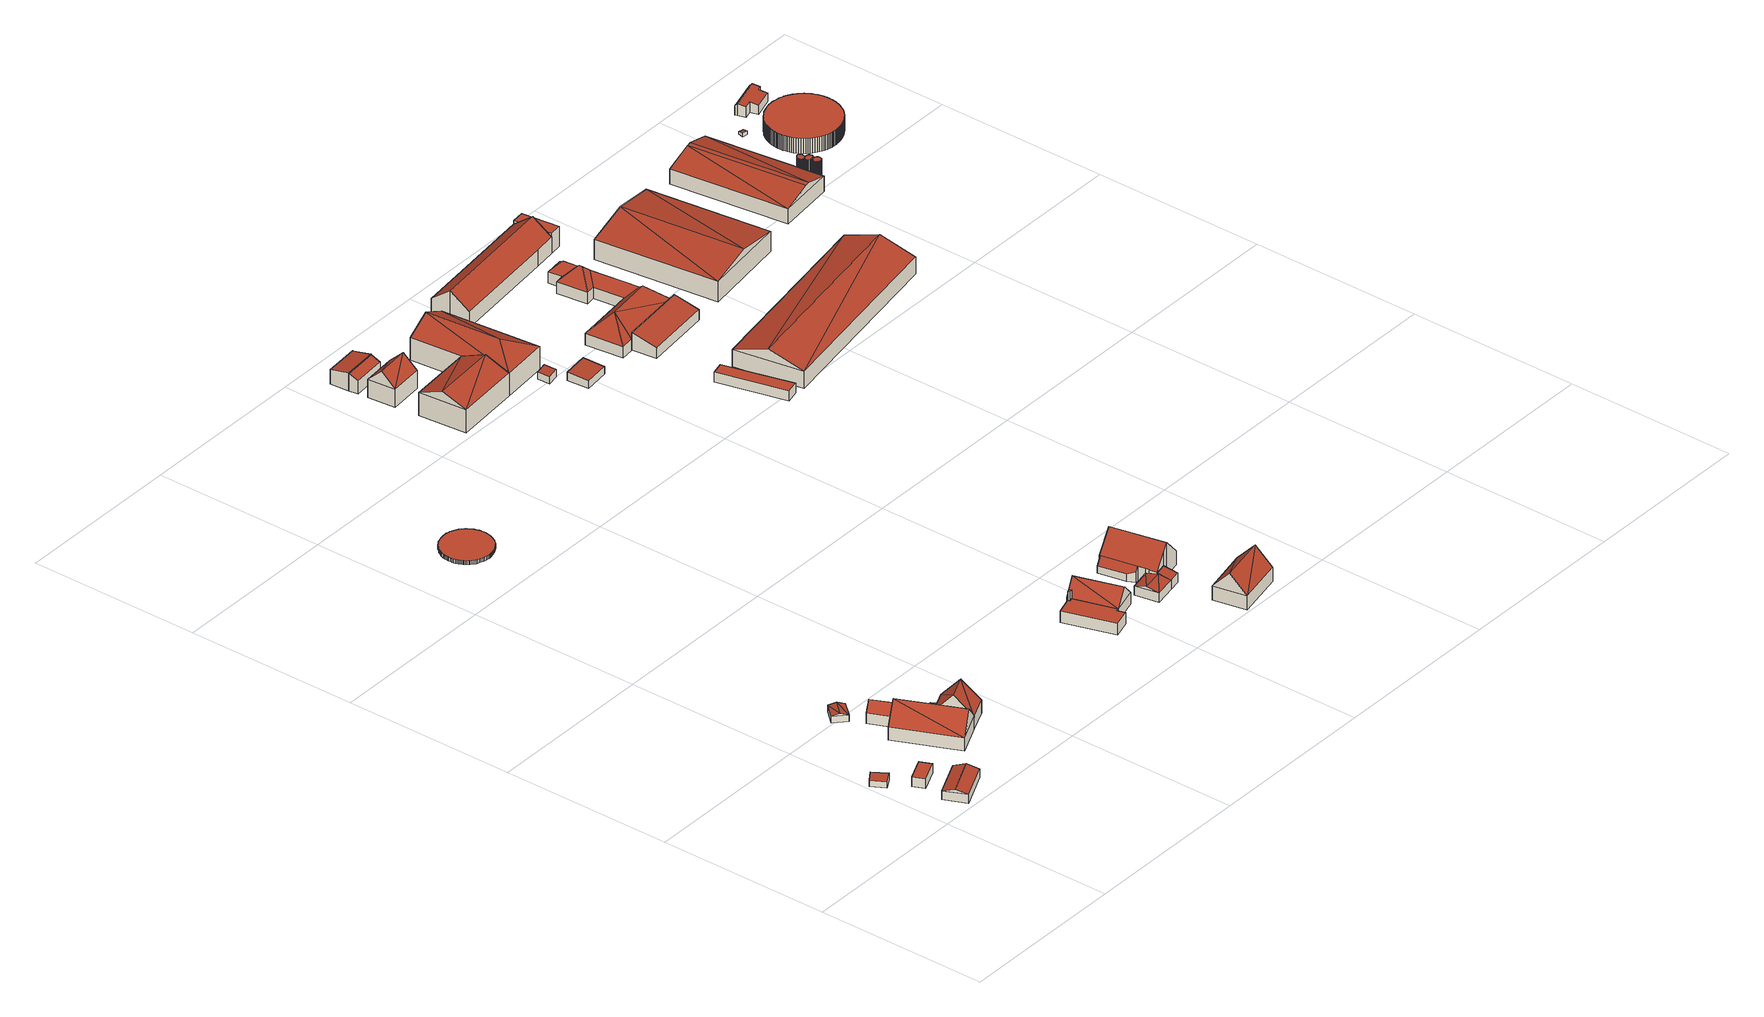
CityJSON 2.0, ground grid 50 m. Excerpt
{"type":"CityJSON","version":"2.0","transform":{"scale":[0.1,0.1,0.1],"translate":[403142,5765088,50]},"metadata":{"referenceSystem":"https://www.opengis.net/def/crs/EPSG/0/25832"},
"CityObjects":{
"building1":{"type":"Building","attributes":{"Gemeindeschluessel":"05515000","Geometrietyp2DReferenz":"3000","function":"31001_2700","roofType":"2100","measuredHeight":2.03},"geometry":[{"type":"Solid","lod":"2","boundaries":[[[[0,1,2,3]],[[4,5,1,0]],[[6,7,5,4]],[[3,2,7,6]],[[4,0,3,6]],[[1,5,7,2]]]],"semantics":{"surfaces":[{"type":"WallSurface"},{"type":"RoofSurface"},{"type":"GroundSurface"}],"values":[[0,0,0,0,1,2]]}}]},
"building2":{"type":"Building","attributes":{"Gemeindeschluessel":"05515000","Geometrietyp2DReferenz":"3000","function":"31001_2460","roofType":"3100","measuredHeight":3.72},"geometry":[{"type":"Solid","lod":"2","boundaries":[[[[8,9,10,11]],[[12,13,9,8]],[[14,15,13,12]],[[11,10,15,14]],[[8,16,12]],[[14,17,11]],[[11,17,16,8]],[[12,16,17,14]],[[9,13,15,10]]]],"semantics":{"surfaces":[{"type":"WallSurface"},{"type":"RoofSurface"},{"type":"GroundSurface"}],"values":[[0,0,0,0,0,0,1,1,2]]}}]},
"building3":{"type":"Building","attributes":{"Gemeindeschluessel":"05515000","Geometrietyp2DReferenz":"3000","function":"31001_2700","roofType":"1000","measuredHeight":2.85},"geometry":[{"type":"Solid","lod":"2","boundaries":[[[[18,19,20,21]],[[22,23,19,18]],[[24,25,23,22]],[[21,20,25,24]],[[22,18,21,24]],[[19,23,25,20]]]],"semantics":{"surfaces":[{"type":"WallSurface"},{"type":"RoofSurface"},{"type":"GroundSurface"}],"values":[[0,0,0,0,1,2]]}}]},
"building4":{"type":"Building","attributes":{"Gemeindeschluessel":"05515000","Geometrietyp2DReferenz":"3000","function":"31001_1310","roofType":"3100","measuredHeight":2.62},"geometry":[{"type":"Solid","lod":"2","boundaries":[[[[26,27,28,29]],[[30,31,27,26]],[[32,33,31,30]],[[29,28,33,32]],[[26,34,30]],[[32,35,29]],[[26,29,35]],[[35,34,26]],[[34,35,32]],[[32,30,34]],[[27,31,33,28]]]],"semantics":{"surfaces":[{"type":"WallSurface"},{"type":"RoofSurface"},{"type":"GroundSurface"}],"values":[[0,0,0,0,0,0,1,1,1,1,2]]}}]},
"building5":{"type":"Building","attributes":{"Gemeindeschluessel":"05515000","Geometrietyp2DReferenz":"3000","function":"31001_1000"},"address":[{"country":"Germany","locality":"Münster","thoroughfareNumber":"393","thoroughfareName":"Langenhorster Stiege"}],"children":["building5-1","building5-2","building5-3"]},
"building5-1":{"type":"BuildingPart","attributes":{"roofType":"3100","measuredHeight":5.7},"parents":["building5"],"geometry":[{"type":"Solid","lod":"2","boundaries":[[[[36,37,38,39]],[[40,41,37,36]],[[42,43,41,40]],[[44,45,43,42]],[[46,47,45,44]],[[36,39,48,49,40]],[[50,46,44,42,40,49]],[[51,52,38,37,41,43,45,47]],[[51,47,46,50]],[[51,50,53,52]],[[50,49,53]],[[53,48,39,38,52]],[[53,49,48]]]],"semantics":{"surfaces":[{"type":"WallSurface"},{"type":"RoofSurface"},{"type":"GroundSurface"},{"type":"ClosureSurface"}],"values":[[0,0,0,0,0,1,1,2,3,3,3,3,3]]}}]},
"building5-2":{"type":"BuildingPart","attributes":{"roofType":"3100","measuredHeight":9.22},"parents":["building5"],"geometry":[{"type":"Solid","lod":"2","boundaries":[[[[54,55,56,57]],[[58,59,55,54]],[[60,61,59,58]],[[54,62,58]],[[63,62,54]],[[54,57,64,63]],[[60,58,62]],[[62,63,65,60]],[[55,59,61,56]],[[61,60,57,56]],[[63,64,65]],[[65,64,57,60]]]],"semantics":{"surfaces":[{"type":"WallSurface"},{"type":"RoofSurface"},{"type":"GroundSurface"},{"type":"ClosureSurface"}],"values":[[0,0,0,0,1,1,1,1,2,3,0,3]]}}]},
"building5-3":{"type":"BuildingPart","attributes":{"roofType":"3100","measuredHeight":9.13},"parents":["building5"],"geometry":[{"type":"Solid","lod":"2","boundaries":[[[[66,39,38,67,68]],[[69,57,56,47,46]],[[70,71,61,60,72]],[[68,67,71,70]],[[70,73,74]],[[74,68,70]],[[73,72,65,64,69,46,50]],[[50,49,75,74,73]],[[74,75,66,68]],[[73,70,72]],[[38,52,51,47,56,61,71,67]],[[66,48,39]],[[52,53,50,51]],[[38,39,48,53,52]],[[51,50,46,47]],[[65,72,60]],[[69,64,57]],[[61,56,57,60]],[[57,64,65,60]],[[48,66,75,49]],[[53,49,50]],[[53,48,49]]]],"semantics":{"surfaces":[{"type":"WallSurface"},{"type":"RoofSurface"},{"type":"GroundSurface"},{"type":"ClosureSurface"}],"values":[[0,0,0,0,1,1,1,1,0,0,2,0,3,3,3,0,0,3,3,0,3,3]]}}]},
"building6":{"type":"Building","attributes":{"Gemeindeschluessel":"05515000","Geometrietyp2DReferenz":"3000","function":"51009_1610","roofType":"2100","measuredHeight":1.92},"geometry":[{"type":"Solid","lod":"2","boundaries":[[[[76,77,78,79]],[[80,81,77,76]],[[82,83,81,80]],[[79,78,83,82]],[[80,76,79,82]],[[77,81,83,78]]]],"semantics":{"surfaces":[{"type":"WallSurface"},{"type":"RoofSurface"},{"type":"GroundSurface"}],"values":[[0,0,0,0,1,2]]}}]},
"building7":{"type":"Building","attributes":{"Gemeindeschluessel":"05515000","Geometrietyp2DReferenz":"3000","function":"51003_1201","roofType":"1000","measuredHeight":1.04},"geometry":[{"type":"Solid","lod":"2","boundaries":[[[[84,85,86,87]],[[88,89,85,84]],[[90,91,89,88]],[[92,93,91,90]],[[94,95,93,92]],[[96,97,95,94]],[[98,99,97,96]],[[100,101,99,98]],[[102,103,101,100]],[[104,105,103,102]],[[106,107,105,104]],[[108,109,107,106]],[[110,111,109,108]],[[112,113,111,110]],[[114,115,113,112]],[[116,117,115,114]],[[118,119,117,116]],[[120,121,119,118]],[[122,123,121,120]],[[124,125,123,122]],[[126,127,125,124]],[[128,129,127,126]],[[130,131,129,128]],[[132,133,131,130]],[[134,135,133,132]],[[136,137,135,134]],[[138,139,137,136]],[[140,141,139,138]],[[142,143,141,140]],[[144,145,143,142]],[[146,147,145,144]],[[148,149,147,146]],[[150,151,149,148]],[[152,153,151,150]],[[154,155,153,152]],[[156,157,155,154]],[[158,159,157,156]],[[160,161,159,158]],[[162,163,161,160]],[[164,165,163,162]],[[166,167,165,164]],[[168,169,167,166]],[[170,171,169,168]],[[172,173,171,170]],[[174,175,173,172]],[[176,177,175,174]],[[178,179,177,176]],[[180,181,179,178]],[[182,183,181,180]],[[184,185,183,182]],[[186,187,185,184]],[[188,189,187,186]],[[190,191,189,188]],[[192,193,191,190]],[[194,195,193,192]],[[196,197,195,194]],[[198,199,197,196]],[[200,201,199,198]],[[202,203,201,200]],[[204,205,203,202]],[[206,207,205,204]],[[208,209,207,206]],[[210,211,209,208]],[[212,213,211,210]],[[214,215,213,212]],[[216,217,215,214]],[[218,219,217,216]],[[220,221,219,218]],[[222,223,221,220]],[[224,225,223,222]],[[226,227,225,224]],[[228,229,227,226]],[[230,231,229,228]],[[232,233,231,230]],[[234,235,233,232]],[[236,237,235,234]],[[238,239,237,236]],[[240,241,239,238]],[[242,243,241,240]],[[244,245,243,242]],[[246,247,245,244]],[[248,249,247,246]],[[250,251,249,248]],[[252,253,251,250]],[[254,255,253,252]],[[256,257,255,254]],[[258,259,257,256]],[[260,261,259,258]],[[262,263,261,260]],[[264,265,263,262]],[[266,267,265,264]],[[268,269,267,266]],[[270,271,269,268]],[[272,273,271,270]],[[274,275,273,272]],[[276,277,275,274]],[[278,279,277,276]],[[280,281,279,278]],[[282,283,281,280]],[[87,86,283,282]],[[280,278,276,274,272,270,268,266,264,262,260,258,256,254,252,250,248,246,244,242,240,238,236,234,232,230,228,226,224,222,220,218,216,214,212,210,208,206,204,202,200,198,196,194,192,190,188,186,184,182,180,178,176,174,172,170,168,166,164,162,160,158,156,154,152,150,148,146,144,142,140,138,136,134,132,130,128,126,124,122,120,118,116,114,112,110,108,106,104,102,100,98,96,94,92,90,88,84,87,282]],[[85,89,91,93,95,97,99,101,103,105,107,109,111,113,115,117,119,121,123,125,127,129,131,133,135,137,139,141,143,145,147,149,151,153,155,157,159,161,163,165,167,169,171,173,175,177,179,181,183,185,187,189,191,193,195,197,199,201,203,205,207,209,211,213,215,217,219,221,223,225,227,229,231,233,235,237,239,241,243,245,247,249,251,253,255,257,259,261,263,265,267,269,271,273,275,277,279,281,283,86]]]],"semantics":{"surfaces":[{"type":"WallSurface"},{"type":"RoofSurface"},{"type":"GroundSurface"}],"values":[[0,0,0,0,0,0,0,0,0,0,0,0,0,0,0,0,0,0,0,0,0,0,0,0,0,0,0,0,0,0,0,0,0,0,0,0,0,0,0,0,0,0,0,0,0,0,0,0,0,0,0,0,0,0,0,0,0,0,0,0,0,0,0,0,0,0,0,0,0,0,0,0,0,0,0,0,0,0,0,0,0,0,0,0,0,0,0,0,0,0,0,0,0,0,0,0,0,0,0,0,1,2]]}}]},
"building8":{"type":"Building","attributes":{"Gemeindeschluessel":"05515000","Geometrietyp2DReferenz":"3000","function":"31001_2000","roofType":"1000","measuredHeight":3.54},"geometry":[{"type":"Solid","lod":"2","boundaries":[[[[284,285,286,287]],[[288,289,285,284]],[[290,291,289,288]],[[292,293,291,290]],[[294,295,293,292]],[[296,297,295,294]],[[298,299,297,296]],[[287,286,299,298]],[[296,294,292,290,288,284,287,298]],[[285,289,291,293,295,297,299,286]]]],"semantics":{"surfaces":[{"type":"WallSurface"},{"type":"RoofSurface"},{"type":"GroundSurface"}],"values":[[0,0,0,0,0,0,0,0,1,2]]}}]},
"building9":{"type":"Building","attributes":{"Gemeindeschluessel":"05515000","Geometrietyp2DReferenz":"3000","function":"51009_1610","roofType":"9999","measuredHeight":6},"geometry":[{"type":"Solid","lod":"2","boundaries":[[[[300,301,302,303]],[[301,289,291,302]],[[300,285,289,301]],[[303,304,285,300]],[[302,291,304,303]],[[289,285,304,291]]]],"semantics":{"surfaces":[{"type":"RoofSurface"},{"type":"WallSurface"},{"type":"GroundSurface"}],"values":[[0,1,1,1,1,2]]}}]},
"building10":{"type":"Building","attributes":{"Gemeindeschluessel":"05515000","Geometrietyp2DReferenz":"3000","function":"31001_2000","roofType":"3100","measuredHeight":7.44},"geometry":[{"type":"Solid","lod":"2","boundaries":[[[[305,306,307,308]],[[309,293,306,305]],[[310,291,293,309]],[[311,304,291,310]],[[312,313,304,311]],[[314,315,313,312]],[[308,307,315,314]],[[316,308,314]],[[314,317,316]],[[305,316,317]],[[317,312,311,310,309,305]],[[316,305,308]],[[314,312,317]],[[306,293,291,304,313,315,307]]]],"semantics":{"surfaces":[{"type":"WallSurface"},{"type":"RoofSurface"},{"type":"GroundSurface"}],"values":[[0,0,0,0,0,0,0,1,1,1,1,0,0,2]]}}]},
"building11":{"type":"Building","attributes":{"Geometrietyp2DReferenz":"3000","Gemeindeschluessel":"05515000","function":"31001_2460"},"children":["building11-1","building11-2"]},
"building11-1":{"type":"BuildingPart","attributes":{"roofType":"3100","measuredHeight":3.66},"parents":["building11"],"geometry":[{"type":"Solid","lod":"2","boundaries":[[[[318,319,320,321]],[[322,323,319,318]],[[324,325,323,322]],[[321,320,326,327]],[[321,327,328]],[[328,329,321]],[[329,328,330,331,322]],[[322,318,329]],[[331,324,322]],[[329,318,321]],[[319,323,325,326,320]],[[325,324,327,326]],[[330,328,327]],[[331,330,327,324]]]],"semantics":{"surfaces":[{"type":"WallSurface"},{"type":"RoofSurface"},{"type":"GroundSurface"},{"type":"ClosureSurface"}],"values":[[0,0,0,0,1,1,1,1,0,0,2,3,0,3]]}}]},
"building11-2":{"type":"BuildingPart","attributes":{"roofType":"2100","measuredHeight":3.75},"parents":["building11"],"geometry":[{"type":"Solid","lod":"2","boundaries":[[[[332,333,334,335]],[[327,326,333,332]],[[335,334,325,324,331,336]],[[330,327,332,335,336]],[[333,326,325,334]],[[330,336,331]],[[325,326,327,324]],[[327,330,331,324]]]],"semantics":{"surfaces":[{"type":"WallSurface"},{"type":"RoofSurface"},{"type":"GroundSurface"},{"type":"ClosureSurface"}],"values":[[0,0,0,1,2,0,3,3]]}}]},
"building12":{"type":"Building","attributes":{"Gemeindeschluessel":"05515000","Geometrietyp2DReferenz":"3000","function":"31001_1000"},"address":[{"country":"Germany","locality":"Münster","thoroughfareNumber":"400","thoroughfareName":"Langenhorster Stiege"},{"country":"Germany","locality":"Münster","thoroughfareNumber":"400a","thoroughfareName":"Langenhorster Stiege"}],"children":["building12-1","building12-2"]},
"building12-1":{"type":"BuildingPart","attributes":{"roofType":"2100","measuredHeight":4.44},"parents":["building12"],"geometry":[{"type":"Solid","lod":"2","boundaries":[[[[337,338,339,340]],[[341,342,338,337]],[[343,344,342,341]],[[345,346,344,343]],[[347,348,346,345]],[[349,350,351,348,347]],[[339,352,340]],[[349,347,345,343,341,337,340]],[[338,342,344,346,348,351,339]],[[350,349,340,352]],[[339,351,350,352]]]],"semantics":{"surfaces":[{"type":"WallSurface"},{"type":"RoofSurface"},{"type":"GroundSurface"},{"type":"ClosureSurface"}],"values":[[0,0,0,0,0,0,0,1,2,0,3]]}}]},
"building12-2":{"type":"BuildingPart","attributes":{"roofType":"3100","measuredHeight":9.9},"parents":["building12"],"geometry":[{"type":"Solid","lod":"2","boundaries":[[[[353,354,351,350]],[[355,356,354,353]],[[357,358,356,355]],[[359,360,358,357]],[[361,362,360,359]],[[363,364,362,361]],[[365,366,364,363]],[[352,339,366,365]],[[359,357,355,361]],[[353,350,352,365,363,361,355]],[[351,354,356,358,360,362,364,366,339]],[[339,352,350,351]]]],"semantics":{"surfaces":[{"type":"WallSurface"},{"type":"RoofSurface"},{"type":"GroundSurface"},{"type":"ClosureSurface"}],"values":[[0,0,0,0,0,0,0,0,1,1,2,3]]}}]},
"building13":{"type":"Building","attributes":{"Gemeindeschluessel":"05515000","Geometrietyp2DReferenz":"3000","function":"31001_2700","roofType":"3100","measuredHeight":9.5},"geometry":[{"type":"Solid","lod":"2","boundaries":[[[[367,368,369,370]],[[371,372,368,367]],[[373,374,372,371]],[[370,369,374,373]],[[367,375,371]],[[373,376,370]],[[376,375,367]],[[367,370,376]],[[375,376,373]],[[373,371,375]],[[368,372,374,369]]]],"semantics":{"surfaces":[{"type":"WallSurface"},{"type":"RoofSurface"},{"type":"GroundSurface"}],"values":[[0,0,0,0,0,0,1,1,1,1,2]]}}]},
"building14":{"type":"Building","attributes":{"Gemeindeschluessel":"05515000","Geometrietyp2DReferenz":"3000","function":"31001_1000","roofType":"3100","measuredHeight":9.31},"address":[{"country":"Germany","locality":"Münster","thoroughfareNumber":"413","thoroughfareName":"Langenhorster Stiege"}],"geometry":[{"type":"Solid","lod":"2","boundaries":[[[[377,378,379,380]],[[381,382,378,377]],[[383,384,382,381]],[[380,379,384,383]],[[377,385,381]],[[383,386,380]],[[386,385,377]],[[377,380,386]],[[383,381,385]],[[385,386,383]],[[378,382,384,379]]]],"semantics":{"surfaces":[{"type":"WallSurface"},{"type":"RoofSurface"},{"type":"GroundSurface"}],"values":[[0,0,0,0,0,0,1,1,1,1,2]]}}]},
"building15":{"type":"Building","attributes":{"name":"Große Dahlmann","Gemeindeschluessel":"05515000","Geometrietyp2DReferenz":"3000","function":"31001_1000","roofType":"3100","measuredHeight":9.93},"address":[{"country":"Germany","locality":"Münster","thoroughfareNumber":"411","thoroughfareName":"Langenhorster Stiege"}],"geometry":[{"type":"Solid","lod":"2","boundaries":[[[[387,388,389,390]],[[391,392,388,387]],[[393,394,392,391]],[[390,389,394,393]],[[387,395,391]],[[393,396,390]],[[387,390,396]],[[396,395,387]],[[395,396,393]],[[393,391,395]],[[388,392,394,389]]]],"semantics":{"surfaces":[{"type":"WallSurface"},{"type":"RoofSurface"},{"type":"GroundSurface"}],"values":[[0,0,0,0,0,0,1,1,1,1,2]]}}]},
"building16":{"type":"Building","attributes":{"Gemeindeschluessel":"05515000","Geometrietyp2DReferenz":"3000","function":"51009_1610","roofType":"2100","measuredHeight":5.18},"geometry":[{"type":"Solid","lod":"2","boundaries":[[[[397,398,399,400]],[[401,402,398,397]],[[403,404,402,401]],[[400,399,404,403]],[[401,397,400,403]],[[398,402,404,399]]]],"semantics":{"surfaces":[{"type":"WallSurface"},{"type":"RoofSurface"},{"type":"GroundSurface"}],"values":[[0,0,0,0,1,2]]}}]},
"building17":{"type":"Building","attributes":{"Gemeindeschluessel":"05515000","Geometrietyp2DReferenz":"3000","function":"31001_2700","roofType":"2100","measuredHeight":5.28},"geometry":[{"type":"Solid","lod":"2","boundaries":[[[[405,406,407,408]],[[409,410,406,405]],[[411,399,410,409]],[[412,404,399,411]],[[408,407,404,412]],[[411,409,405,408,412]],[[406,410,399,404,407]]]],"semantics":{"surfaces":[{"type":"WallSurface"},{"type":"RoofSurface"},{"type":"GroundSurface"}],"values":[[0,0,0,0,0,1,2]]}}]},
"building18":{"type":"Building","attributes":{"Gemeindeschluessel":"05515000","Geometrietyp2DReferenz":"3000","function":"31001_2700","roofType":"5000","measuredHeight":10.42},"address":[{"country":"Germany","locality":"Münster","thoroughfareNumber":"415","thoroughfareName":"Langenhorster Stiege"}],"geometry":[{"type":"Solid","lod":"2","boundaries":[[[[413,414,415,416]],[[417,389,414,413]],[[418,419,389,417]],[[416,415,419,418]],[[413,420,417]],[[418,421,416]],[[420,413,416]],[[416,421,420]],[[417,420,421]],[[421,418,417]],[[414,389,419,415]]]],"semantics":{"surfaces":[{"type":"WallSurface"},{"type":"RoofSurface"},{"type":"GroundSurface"}],"values":[[0,0,0,0,1,0,1,1,1,1,2]]}}]},
"building19":{"type":"Building","attributes":{"Gemeindeschluessel":"05515000","Geometrietyp2DReferenz":"3000","function":"31001_2700","roofType":"2100","measuredHeight":2.38},"geometry":[{"type":"Solid","lod":"2","boundaries":[[[[422,423,424,425]],[[426,427,423,422]],[[428,429,427,426]],[[425,424,429,428]],[[426,422,425,428]],[[423,427,429,424]]]],"semantics":{"surfaces":[{"type":"WallSurface"},{"type":"RoofSurface"},{"type":"GroundSurface"}],"values":[[0,0,0,0,1,2]]}}]},
"building20":{"type":"Building","attributes":{"Gemeindeschluessel":"05515000","Geometrietyp2DReferenz":"3000","function":"31001_2460","roofType":"2100","measuredHeight":2.61},"geometry":[{"type":"Solid","lod":"2","boundaries":[[[[430,431,432,433]],[[434,435,431,430]],[[436,437,435,434]],[[433,432,437,436]],[[434,430,433,436]],[[431,435,437,432]]]],"semantics":{"surfaces":[{"type":"WallSurface"},{"type":"RoofSurface"},{"type":"GroundSurface"}],"values":[[0,0,0,0,1,2]]}}]},
"building21":{"type":"Building","attributes":{"Gemeindeschluessel":"05515000","Geometrietyp2DReferenz":"3000","function":"51002_9999","roofType":"1000","measuredHeight":3},"geometry":[{"type":"Solid","lod":"2","boundaries":[[[[438,439,440,441]],[[442,443,439,438]],[[444,445,443,442]],[[441,440,445,444]],[[442,438,441,444]],[[439,443,445,440]]]],"semantics":{"surfaces":[{"type":"WallSurface"},{"type":"RoofSurface"},{"type":"GroundSurface"}],"values":[[0,0,0,0,1,2]]}}]},
"building22":{"type":"Building","attributes":{"Gemeindeschluessel":"05515000","Geometrietyp2DReferenz":"3000","function":"31001_2700","roofType":"2100","measuredHeight":5.25},"geometry":[{"type":"Solid","lod":"2","boundaries":[[[[446,447,448,449]],[[450,451,447,446]],[[452,453,451,450]],[[449,448,453,452]],[[450,446,449,452]],[[447,451,453,448]]]],"semantics":{"surfaces":[{"type":"WallSurface"},{"type":"RoofSurface"},{"type":"GroundSurface"}],"values":[[0,0,0,0,1,2]]}}]},
"building23":{"type":"Building","attributes":{"Gemeindeschluessel":"05515000","Geometrietyp2DReferenz":"3000","function":"31001_2700","roofType":"5000","measuredHeight":9.01},"geometry":[{"type":"Solid","lod":"2","boundaries":[[[[454,455,456,457]],[[458,459,455,454]],[[460,461,459,458]],[[462,463,461,460]],[[464,465,463,462]],[[466,467,465,464]],[[468,469,467,466]],[[470,471,469,468]],[[472,473,471,470]],[[474,475,473,472]],[[457,456,475,474]],[[476,477,478,479,480,481,474,472,482]],[[472,470,482]],[[482,470,468,476]],[[476,468,466,477]],[[477,466,464,478]],[[478,464,462,479]],[[479,462,460,480]],[[481,480,460,458,483]],[[458,454,483]],[[474,481,483]],[[457,474,483]],[[483,454,457]],[[455,459,461,463,465,467,469,471,473,475,456]]]],"semantics":{"surfaces":[{"type":"WallSurface"},{"type":"RoofSurface"},{"type":"GroundSurface"}],"values":[[0,0,0,0,0,0,0,0,0,0,0,1,1,1,1,1,1,1,1,1,1,1,1,2]]}}]},
"building24":{"type":"Building","attributes":{"Gemeindeschluessel":"05515000","Geometrietyp2DReferenz":"3000","function":"31001_2700","roofType":"3100","measuredHeight":9.16},"geometry":[{"type":"Solid","lod":"2","boundaries":[[[[484,485,486,487]],[[488,489,485,484]],[[490,491,489,488]],[[492,493,491,490]],[[494,495,493,492]],[[496,497,495,494]],[[498,499,497,496]],[[487,486,499,498]],[[492,490,488,484,494]],[[487,498,496,494,484]],[[485,489,491,493,495,497,499,486]]]],"semantics":{"surfaces":[{"type":"WallSurface"},{"type":"RoofSurface"},{"type":"GroundSurface"}],"values":[[0,0,0,0,0,0,0,0,1,1,2]]}}]},
"building25":{"type":"Building","attributes":{"Gemeindeschluessel":"05515000","Geometrietyp2DReferenz":"3000","function":"31001_2700","roofType":"3100","measuredHeight":8.6},"geometry":[{"type":"Solid","lod":"2","boundaries":[[[[500,501,502,503]],[[504,505,501,500]],[[506,507,505,504]],[[503,502,507,506]],[[500,508,504]],[[506,509,503]],[[509,508,500]],[[500,503,509]],[[506,504,508]],[[508,509,506]],[[501,505,507,502]]]],"semantics":{"surfaces":[{"type":"WallSurface"},{"type":"RoofSurface"},{"type":"GroundSurface"}],"values":[[0,0,0,0,0,0,1,1,1,1,2]]}}]},
"building26":{"type":"Building","attributes":{"Gemeindeschluessel":"05515000","Geometrietyp2DReferenz":"3000","function":"51009_1610","roofType":"1000","measuredHeight":6},"geometry":[{"type":"Solid","lod":"2","boundaries":[[[[510,497,511,512]],[[513,493,497,510]],[[514,515,493,513]],[[512,511,515,514]],[[513,510,512,514]],[[497,493,515,511]]]],"semantics":{"surfaces":[{"type":"WallSurface"},{"type":"RoofSurface"},{"type":"GroundSurface"}],"values":[[0,0,0,0,1,2]]}}]},
"building27":{"type":"Building","attributes":{"Gemeindeschluessel":"05515000","Geometrietyp2DReferenz":"3000","function":"31001_2700","roofType":"3100","measuredHeight":8.42},"geometry":[{"type":"Solid","lod":"2","boundaries":[[[[516,517,518,519]],[[520,521,517,516]],[[522,523,521,520]],[[519,518,523,522]],[[516,524,520]],[[522,525,519]],[[519,525,524]],[[524,516,519]],[[525,522,520]],[[520,524,525]],[[517,521,523,518]]]],"semantics":{"surfaces":[{"type":"WallSurface"},{"type":"RoofSurface"},{"type":"GroundSurface"}],"values":[[0,0,0,0,0,0,1,1,1,1,2]]}}]},
"building28":{"type":"Building","attributes":{"Gemeindeschluessel":"05515000","Geometrietyp2DReferenz":"3000","function":"31001_2700","roofType":"9999","measuredHeight":6.74},"geometry":[{"type":"Solid","lod":"2","boundaries":[[[[526,527,528,529]],[[530,531,527,526]],[[532,533,531,530]],[[529,528,533,532]],[[529,534,535]],[[535,526,529]],[[526,535,536,530]],[[537,532,530]],[[530,536,537]],[[532,537,534,529]],[[535,534,537,536]],[[527,531,533,528]]]],"semantics":{"surfaces":[{"type":"WallSurface"},{"type":"RoofSurface"},{"type":"GroundSurface"}],"values":[[0,0,0,0,1,1,0,1,1,0,1,2]]}}]},
"building29":{"type":"Building","attributes":{"Gemeindeschluessel":"05515000","Geometrietyp2DReferenz":"3000","function":"51003_1201","roofType":"2100","measuredHeight":6.84},"geometry":[{"type":"Solid","lod":"2","boundaries":[[[[538,539,540,541]],[[542,543,539,538]],[[544,545,543,542]],[[546,547,545,544]],[[548,549,547,546]],[[550,551,549,548]],[[552,553,551,550]],[[554,555,553,552]],[[556,557,555,554]],[[558,559,557,556]],[[560,561,559,558]],[[562,563,561,560]],[[564,565,563,562]],[[566,567,565,564]],[[568,569,567,566]],[[570,571,569,568]],[[572,573,571,570]],[[574,575,573,572]],[[576,577,575,574]],[[578,579,577,576]],[[580,581,579,578]],[[582,583,581,580]],[[584,585,583,582]],[[586,587,585,584]],[[588,589,587,586]],[[590,591,589,588]],[[592,593,591,590]],[[594,595,593,592]],[[596,597,595,594]],[[598,599,597,596]],[[600,601,599,598]],[[602,603,601,600]],[[604,605,603,602]],[[541,540,605,604]],[[602,600,598,596,594,592,590,588,586,584,582,580,578,576,574,572,570,568,566,564,562,560,558,556,554,552,550,548,546,544,542,538,541,604]],[[539,543,545,547,549,551,553,555,557,559,561,563,565,567,569,571,573,575,577,579,581,583,585,587,589,591,593,595,597,599,601,603,605,540]]]],"semantics":{"surfaces":[{"type":"WallSurface"},{"type":"RoofSurface"},{"type":"GroundSurface"}],"values":[[0,0,0,0,0,0,0,0,0,0,0,0,0,0,0,0,0,0,0,0,0,0,0,0,0,0,0,0,0,0,0,0,0,0,1,2]]}}]},
"building30":{"type":"Building","attributes":{"Gemeindeschluessel":"05515000","Geometrietyp2DReferenz":"3000","function":"51003_1201","roofType":"2100","measuredHeight":6.77},"geometry":[{"type":"Solid","lod":"2","boundaries":[[[[606,607,608,609]],[[610,611,607,606]],[[612,613,611,610]],[[614,615,613,612]],[[616,617,615,614]],[[618,619,617,616]],[[620,621,619,618]],[[622,623,621,620]],[[624,625,623,622]],[[626,627,625,624]],[[628,629,627,626]],[[630,631,629,628]],[[632,633,631,630]],[[634,635,633,632]],[[636,637,635,634]],[[638,639,637,636]],[[640,641,639,638]],[[642,643,641,640]],[[644,645,643,642]],[[646,647,645,644]],[[648,649,647,646]],[[650,651,649,648]],[[652,653,651,650]],[[654,655,653,652]],[[656,657,655,654]],[[658,659,657,656]],[[660,661,659,658]],[[662,663,661,660]],[[664,665,663,662]],[[666,667,665,664]],[[668,669,667,666]],[[609,608,669,668]],[[666,664,662,660,658,656,654,652,650,648,646,644,642,640,638,636,634,632,630,628,626,624,622,620,618,616,614,612,610,606,609,668]],[[607,611,613,615,617,619,621,623,625,627,629,631,633,635,637,639,641,643,645,647,649,651,653,655,657,659,661,663,665,667,669,608]]]],"semantics":{"surfaces":[{"type":"WallSurface"},{"type":"RoofSurface"},{"type":"GroundSurface"}],"values":[[0,0,0,0,0,0,0,0,0,0,0,0,0,0,0,0,0,0,0,0,0,0,0,0,0,0,0,0,0,0,0,0,1,2]]}}]},
"building31":{"type":"Building","attributes":{"Gemeindeschluessel":"05515000","Geometrietyp2DReferenz":"3000","function":"51003_1201","roofType":"2100","measuredHeight":5.97},"geometry":[{"type":"Solid","lod":"2","boundaries":[[[[670,671,672,673]],[[674,675,671,670]],[[676,677,675,674]],[[678,679,677,676]],[[680,681,679,678]],[[682,683,681,680]],[[684,685,683,682]],[[686,687,685,684]],[[688,689,687,686]],[[690,691,689,688]],[[692,693,691,690]],[[694,695,693,692]],[[696,697,695,694]],[[698,699,697,696]],[[700,701,699,698]],[[702,703,701,700]],[[704,705,703,702]],[[706,707,705,704]],[[708,709,707,706]],[[710,711,709,708]],[[712,713,711,710]],[[714,715,713,712]],[[716,717,715,714]],[[718,719,717,716]],[[720,721,719,718]],[[722,723,721,720]],[[724,725,723,722]],[[726,727,725,724]],[[728,729,727,726]],[[730,731,729,728]],[[732,733,731,730]],[[673,672,733,732]],[[730,728,726,724,722,720,718,716,714,712,710,708,706,704,702,700,698,696,694,692,690,688,686,684,682,680,678,676,674,670,673,732]],[[671,675,677,679,681,683,685,687,689,691,693,695,697,699,701,703,705,707,709,711,713,715,717,719,721,723,725,727,729,731,733,672]]]],"semantics":{"surfaces":[{"type":"WallSurface"},{"type":"RoofSurface"},{"type":"GroundSurface"}],"values":[[0,0,0,0,0,0,0,0,0,0,0,0,0,0,0,0,0,0,0,0,0,0,0,0,0,0,0,0,0,0,0,0,1,2]]}}]},
"building32":{"type":"Building","attributes":{"Gemeindeschluessel":"05515000","Geometrietyp2DReferenz":"3000","function":"51002_1215","roofType":"2100","measuredHeight":1.09},"geometry":[{"type":"Solid","lod":"2","boundaries":[[[[734,735,736,737]],[[738,739,735,734]],[[740,741,739,738]],[[737,736,741,740]],[[738,734,737,740]],[[735,739,741,736]]]],"semantics":{"surfaces":[{"type":"WallSurface"},{"type":"RoofSurface"},{"type":"GroundSurface"}],"values":[[0,0,0,0,1,2]]}}]},
"building33":{"type":"Building","attributes":{"Gemeindeschluessel":"05515000","Geometrietyp2DReferenz":"3000","function":"51002_1215","roofType":"1000","measuredHeight":4.49},"geometry":[{"type":"Solid","lod":"2","boundaries":[[[[742,743,744,745]],[[746,747,743,742]],[[748,749,747,746]],[[750,751,749,748]],[[752,753,751,750]],[[754,755,753,752]],[[756,757,755,754]],[[758,759,757,756]],[[760,761,759,758]],[[762,763,761,760]],[[764,765,763,762]],[[766,767,765,764]],[[768,769,767,766]],[[770,771,769,768]],[[772,773,771,770]],[[774,775,773,772]],[[776,777,775,774]],[[778,779,777,776]],[[780,781,779,778]],[[782,783,781,780]],[[784,785,783,782]],[[786,787,785,784]],[[788,789,787,786]],[[790,791,789,788]],[[792,793,791,790]],[[794,795,793,792]],[[796,797,795,794]],[[798,799,797,796]],[[800,801,799,798]],[[802,803,801,800]],[[804,805,803,802]],[[806,807,805,804]],[[808,809,807,806]],[[810,811,809,808]],[[812,813,811,810]],[[814,815,813,812]],[[816,817,815,814]],[[818,819,817,816]],[[820,821,819,818]],[[822,823,821,820]],[[824,825,823,822]],[[826,827,825,824]],[[828,829,827,826]],[[830,831,829,828]],[[832,833,831,830]],[[834,835,833,832]],[[836,837,835,834]],[[838,839,837,836]],[[840,841,839,838]],[[842,843,841,840]],[[844,845,843,842]],[[846,847,845,844]],[[848,849,847,846]],[[850,851,849,848]],[[852,853,851,850]],[[854,855,853,852]],[[856,857,855,854]],[[858,859,857,856]],[[860,861,859,858]],[[862,863,861,860]],[[864,865,863,862]],[[866,867,865,864]],[[868,869,867,866]],[[870,871,869,868]],[[872,873,871,870]],[[874,875,873,872]],[[876,877,875,874]],[[878,879,877,876]],[[880,881,879,878]],[[882,883,881,880]],[[884,885,883,882]],[[886,887,885,884]],[[888,889,887,886]],[[890,891,889,888]],[[892,893,891,890]],[[894,895,893,892]],[[896,897,895,894]],[[898,899,897,896]],[[900,901,899,898]],[[902,903,901,900]],[[904,905,903,902]],[[906,907,905,904]],[[908,909,907,906]],[[910,911,909,908]],[[912,913,911,910]],[[914,915,913,912]],[[916,917,915,914]],[[918,919,917,916]],[[920,921,919,918]],[[922,923,921,920]],[[924,925,923,922]],[[926,927,925,924]],[[928,929,927,926]],[[930,931,929,928]],[[932,933,931,930]],[[934,935,933,932]],[[936,937,935,934]],[[938,939,937,936]],[[940,941,939,938]],[[942,943,941,940]],[[944,945,943,942]],[[946,947,945,944]],[[948,949,947,946]],[[950,951,949,948]],[[952,953,951,950]],[[954,955,953,952]],[[956,957,955,954]],[[958,959,957,956]],[[960,961,959,958]],[[962,963,961,960]],[[964,965,963,962]],[[966,967,965,964]],[[968,969,967,966]],[[970,971,969,968]],[[972,973,971,970]],[[974,975,973,972]],[[976,977,975,974]],[[978,979,977,976]],[[980,981,979,978]],[[745,744,981,980]],[[978,976,974,972,970,968,966,964,962,960,958,956,954,952,950,948,946,944,942,940,938,936,934,932,930,928,926,924,922,920,918,916,914,912,910,908,906,904,902,900,898,896,894,892,890,888,886,884,882,880,878,876,874,872,870,868,866,864,862,860,858,856,854,852,850,848,846,844,842,840,838,836,834,832,830,828,826,824,822,820,818,816,814,812,810,808,806,804,802,800,798,796,794,792,790,788,786,784,782,780,778,776,774,772,770,768,766,764,762,760,758,756,754,752,750,748,746,742,745,980]],[[743,747,749,751,753,755,757,759,761,763,765,767,769,771,773,775,777,779,781,783,785,787,789,791,793,795,797,799,801,803,805,807,809,811,813,815,817,819,821,823,825,827,829,831,833,835,837,839,841,843,845,847,849,851,853,855,857,859,861,863,865,867,869,871,873,875,877,879,881,883,885,887,889,891,893,895,897,899,901,903,905,907,909,911,913,915,917,919,921,923,925,927,929,931,933,935,937,939,941,943,945,947,949,951,953,955,957,959,961,963,965,967,969,971,973,975,977,979,981,744]]]],"semantics":{"surfaces":[{"type":"WallSurface"},{"type":"RoofSurface"},{"type":"GroundSurface"}],"values":[[0,0,0,0,0,0,0,0,0,0,0,0,0,0,0,0,0,0,0,0,0,0,0,0,0,0,0,0,0,0,0,0,0,0,0,0,0,0,0,0,0,0,0,0,0,0,0,0,0,0,0,0,0,0,0,0,0,0,0,0,0,0,0,0,0,0,0,0,0,0,0,0,0,0,0,0,0,0,0,0,0,0,0,0,0,0,0,0,0,0,0,0,0,0,0,0,0,0,0,0,0,0,0,0,0,0,0,0,0,0,0,0,0,0,0,0,0,0,0,0,1,2]]}}]},
"building34":{"type":"Building","attributes":{"Gemeindeschluessel":"05515000","Geometrietyp2DReferenz":"3000","function":"51002_1215","roofType":"3100","measuredHeight":3.45},"geometry":[{"type":"Solid","lod":"2","boundaries":[[[[982,983,984,985]],[[986,987,983,982]],[[988,989,987,986]],[[990,991,989,988]],[[992,993,991,990]],[[994,995,993,992]],[[996,997,995,994]],[[998,999,997,996]],[[1000,1001,999,998]],[[985,984,1001,1000]],[[994,992,990,996]],[[988,986,982,985,1000,998,996,990]],[[983,987,989,991,993,995,997,999,1001,984]]]],"semantics":{"surfaces":[{"type":"WallSurface"},{"type":"RoofSurface"},{"type":"GroundSurface"}],"values":[[0,0,0,0,0,0,0,0,0,0,1,1,2]]}}]}
},
"vertices":[
[33,270,30],[33,270,9],[4,251,9],[4,251,27],[58,230,30],[58,230,9],[28,212,27],[28,212,9],
[178,123,35],[178,123,9],[71,74,9],[71,74,35],[207,60,35],[207,60,9],[100,11,35],[100,11,9],[193,92,46],[85,42,46],
[134,197,38],[134,197,10],[70,168,10],[70,168,38],[149,164,38],[149,164,10],[85,135,38],[85,135,10],
[201,471,28],[201,471,8],[236,510,8],[236,510,28],[168,501,28],[168,501,8],[203,540,28],[203,540,8],[185,486,34],[220,525,34],
[222,433,38],[222,433,7],[251,368,7],[251,368,38],[244,443,64],[244,443,7],[267,453,38],[267,453,7],[298,385,38],[298,385,7],[291,382,46],[291,382,7],[258,371,46],[274,378,64],[289,385,46],[289,385,7],[274,378,7],[274,378,46],
[395,333,45],[395,333,7],[327,302,7],[327,302,45],[438,238,45],[438,238,7],[370,207,45],[370,207,7],[416,286,100],[349,255,100],[328,301,46],[370,209,46],
[251,368,46],[198,344,7],[198,344,46],[327,302,46],[279,166,46],[279,166,7],[370,207,46],[325,187,99],[244,365,99],[251,368,90],
[347,338,24],[347,338,7],[358,316,7],[358,316,27],[374,350,24],[374,350,7],[384,328,27],[384,328,7],
[143,1718,22],[143,1718,11],[141,1712,11],[141,1712,22],[145,1722,22],[145,1722,11],[147,1727,22],[147,1727,11],[150,1731,22],[150,1731,11],[152,1735,22],[152,1735,11],[155,1738,22],[155,1738,11],[158,1741,22],[158,1741,11],[160,1744,22],[160,1744,11],[163,1747,22],[163,1747,11],[166,1749,22],[166,1749,11],[169,1751,22],[169,1751,11],[172,1753,22],[172,1753,11],[175,1755,22],[175,1755,11],[178,1757,22],[178,1757,11],[182,1758,22],[182,1758,11],[186,1760,22],[186,1760,11],[190,1761,22],[190,1761,11],[194,1762,22],[194,1762,11],[199,1763,22],[199,1763,11],[204,1764,22],[204,1764,11],[209,1764,22],[209,1764,11],[214,1764,22],[214,1764,11],[219,1764,22],[219,1764,11],[224,1763,22],[224,1763,11],[230,1762,22],[230,1762,11],[235,1760,22],[235,1760,11],[239,1758,22],[239,1758,11],[244,1756,22],[244,1756,11],[248,1753,22],[248,1753,11],[252,1751,22],[252,1751,11],[255,1748,22],[255,1748,11],[258,1745,22],[258,1745,11],[261,1743,22],[261,1743,11],[264,1740,22],[264,1740,11],[266,1737,22],[266,1737,11],[268,1734,22],[268,1734,11],[270,1731,22],[270,1731,11],[272,1728,22],[272,1728,11],[274,1725,22],[274,1725,11],[276,1721,22],[276,1721,11],[277,1717,22],[277,1717,11],[279,1713,22],[279,1713,11],[280,1709,22],[280,1709,11],[281,1704,22],[281,1704,11],[281,1699,22],[281,1699,11],[282,1694,22],[282,1694,11],[282,1689,22],[282,1689,11],[281,1683,22],[281,1683,11],[280,1678,22],[280,1678,11],[279,1673,22],[279,1673,11],[277,1668,22],[277,1668,11],[275,1663,22],[275,1663,11],[273,1658,22],[273,1658,11],[270,1654,22],[270,1654,11],[268,1650,22],[268,1650,11],[265,1647,22],[265,1647,11],[262,1643,22],[262,1643,11],[259,1640,22],[259,1640,11],[256,1638,22],[256,1638,11],[253,1635,22],[253,1635,11],[250,1633,22],[250,1633,11],[247,1631,22],[247,1631,11],[244,1630,22],[244,1630,11],[241,1628,22],[241,1628,11],[237,1626,22],[237,1626,11],[234,1625,22],[234,1625,11],[230,1624,22],[230,1624,11],[225,1623,22],[225,1623,11],[221,1622,22],[221,1622,11],[216,1621,22],[216,1621,11],[211,1621,22],[211,1621,11],[206,1621,22],[206,1621,11],[201,1622,22],[201,1622,11],[195,1623,22],[195,1623,11],[190,1624,22],[190,1624,11],[185,1626,22],[185,1626,11],[180,1628,22],[180,1628,11],[175,1630,22],[175,1630,11],[171,1632,22],[171,1632,11],[167,1635,22],[167,1635,11],[164,1638,22],[164,1638,11],[160,1641,22],[160,1641,11],[158,1644,22],[158,1644,11],[155,1647,22],[155,1647,11],[153,1650,22],[153,1650,11],[150,1653,22],[150,1653,11],[149,1656,22],[149,1656,11],[147,1659,22],[147,1659,11],[145,1662,22],[145,1662,11],[144,1666,22],[144,1666,11],[142,1669,22],[142,1669,11],[141,1673,22],[141,1673,11],[140,1678,22],[140,1678,11],[139,1682,22],[139,1682,11],[139,1687,22],[139,1687,11],[138,1692,22],[138,1692,11],[139,1697,22],[139,1697,11],[139,1702,22],[139,1702,11],[140,1707,22],[140,1707,11],
[924,349,42],[924,349,7],[874,334,7],[874,334,42],[926,343,42],[926,343,7],[935,346,42],[935,346,7],[971,227,42],[971,227,7],[963,225,42],[963,225,7],[970,202,42],[970,202,7],[920,187,42],[920,187,7],
[924,349,67],[926,343,67],[935,346,67],[933,352,67],[933,352,7],
[972,225,41],[972,225,7],[1049,248,7],[1049,248,41],[971,227,41],[935,346,41],[933,352,41],[931,359,41],[931,359,7],[1008,383,41],[1008,383,7],[1011,237,82],[969,371,82],
[1082,263,37],[1082,263,9],[1096,195,9],[1096,195,37],[1144,276,37],[1144,276,9],[1150,245,37],[1150,245,9],[1158,207,9],[1158,207,37],[1151,241,46],[1089,229,46],[1151,242,46],[1150,245,45],
[1194,214,37],[1194,214,9],[1186,253,9],[1186,253,47],[1150,245,47],
[1144,276,51],[1144,276,7],[1146,268,7],[1146,268,51],[1139,298,51],[1139,298,7],[1131,296,39],[1131,296,7],[1120,318,29],[1120,318,7],[1104,398,29],[1104,398,7],[1119,401,51],[1119,401,50],[1119,401,7],[1146,268,49],
[1119,404,50],[1119,404,7],[1170,414,106],[1170,414,7],[1222,424,50],[1222,424,7],[1255,267,49],[1255,267,7],[1203,256,106],[1203,256,7],[1186,253,88],[1186,253,7],[1150,245,49],[1150,245,7],
[1324,128,51],[1324,128,9],[1185,98,9],[1185,98,51],[1344,31,51],[1344,31,9],[1205,2,51],[1205,2,9],[1334,79,104],[1195,50,104],
[689,2317,61],[689,2317,7],[588,2307,7],[588,2307,61],[696,2235,61],[696,2235,7],[596,2226,61],[596,2226,7],[692,2276,100],[592,2266,100],
[615,2015,77],[615,2015,8],[810,2034,8],[810,2034,77],[602,2156,77],[602,2156,8],[797,2174,77],[797,2174,8],[608,2086,107],[804,2104,107],
[686,2345,45],[686,2345,6],[684,2372,6],[684,2372,58],[586,2336,45],[586,2336,6],[583,2363,58],[583,2363,6],
[679,2427,49],[679,2427,6],[578,2418,6],[578,2418,49],[679,2425,49],[679,2425,6],[684,2372,59],[583,2363,59],
[951,2048,76],[951,2048,8],[924,2339,8],[924,2339,76],[810,2034,76],[783,2326,76],[783,2326,8],[874,2115,112],[854,2333,112],
[916,1989,29],[916,1989,8],[950,1995,8],[950,1995,31],[914,2026,29],[914,2026,8],[948,2032,31],[948,2032,8],
[1036,1910,29],[1036,1910,7],[1030,1973,7],[1030,1973,33],[962,1901,29],[962,1901,7],[955,1964,33],[955,1964,7],
[1264,1483,38],[1264,1483,8],[1213,1682,8],[1213,1682,38],[1227,1474,38],[1227,1474,8],[1176,1673,38],[1176,1673,8],
[1164,1925,57],[1164,1925,5],[1173,1853,5],[1173,1853,36],[1364,1948,57],[1364,1948,5],[1373,1877,36],[1373,1877,5],
[1124,1920,38],[1124,1920,4],[1164,1925,4],[1164,1925,38],[1111,2030,38],[1111,2030,4],[1296,2054,38],[1296,2054,4],[1285,2143,38],[1285,2143,4],[1258,2139,38],[1258,2139,4],[1246,2229,38],[1246,2229,4],[1274,2233,38],[1274,2233,4],[1269,2274,38],[1269,2274,4],[1323,2280,38],[1323,2280,4],[1364,1948,38],[1364,1948,4],[1304,2209,65],[1292,2193,79],[1293,2185,79],[1309,2173,65],[1326,2030,65],[1301,1998,95],[1299,2250,65],[1167,1981,94],
[984,2359,96],[984,2359,4],[990,2304,4],[990,2304,53],[978,2414,53],[978,2414,4],[1217,2442,53],[1217,2442,4],[1365,2459,53],[1365,2459,4],[1371,2404,96],[1371,2404,4],[1378,2349,53],[1378,2349,4],[1313,2341,52],[1313,2341,4],
[1837,1784,54],[1837,1784,3],[1264,1685,3],[1264,1685,54],[1871,1584,54],[1871,1584,3],[1299,1484,54],[1299,1484,3],[1854,1684,89],[1282,1585,89],
[1378,2349,64],[1415,2354,4],[1415,2354,64],[1365,2459,64],[1402,2463,64],[1402,2463,4],
[1422,2249,65],[1422,2249,4],[1467,1890,4],[1467,1890,65],[1678,2286,65],[1678,2286,4],[1723,1927,65],[1723,1927,4],[1550,2267,88],[1595,1909,88],
[1798,2307,54],[1798,2307,8],[1842,1965,8],[1842,1965,54],[1967,2329,54],[1967,2329,8],[2011,1986,54],[2011,1986,8],[1927,1976,75],[1883,2318,75],[1896,2320,76],[1940,1977,76],
[2027,2014,78],[2027,2014,10],[2028,2013,10],[2028,2013,78],[2025,2015,78],[2025,2015,10],[2023,2017,78],[2023,2017,10],[2022,2018,78],[2022,2018,10],[2021,2021,77],[2021,2021,10],[2020,2023,77],[2020,2023,10],[2020,2026,77],[2020,2026,10],[2021,2029,77],[2021,2029,10],[2022,2031,77],[2022,2031,10],[2023,2033,77],[2023,2033,10],[2025,2034,77],[2025,2034,10],[2027,2035,77],[2027,2035,10],[2029,2036,77],[2029,2036,10],[2030,2036,77],[2030,2036,10],[2032,2036,77],[2032,2036,10],[2033,2036,77],[2033,2036,10],[2034,2036,77],[2034,2036,10],[2036,2035,77],[2036,2035,10],[2038,2034,77],[2038,2034,10],[2040,2033,78],[2040,2033,10],[2041,2031,78],[2041,2031,10],[2042,2029,78],[2042,2029,10],[2043,2026,78],[2043,2026,10],[2043,2023,78],[2043,2023,10],[2042,2021,78],[2042,2021,10],[2041,2018,78],[2041,2018,10],[2040,2017,78],[2040,2017,10],[2038,2015,78],[2038,2015,10],[2036,2014,78],[2036,2014,10],[2035,2013,78],[2035,2013,10],[2033,2013,78],[2033,2013,10],[2032,2013,78],[2032,2013,10],[2030,2013,78],[2030,2013,10],
[2023,2038,75],[2023,2038,10],[2025,2038,10],[2025,2038,76],[2022,2039,75],[2022,2039,10],[2020,2041,75],[2020,2041,10],[2019,2043,74],[2019,2043,10],[2018,2045,74],[2018,2045,10],[2017,2047,74],[2017,2047,10],[2018,2050,73],[2018,2050,10],[2018,2052,73],[2018,2052,10],[2020,2054,73],[2020,2054,10],[2021,2056,74],[2021,2056,10],[2023,2057,74],[2023,2057,10],[2025,2058,74],[2025,2058,10],[2026,2058,74],[2026,2058,10],[2028,2058,75],[2028,2058,10],[2029,2058,75],[2029,2058,10],[2031,2058,75],[2031,2058,10],[2033,2057,76],[2033,2057,10],[2034,2056,76],[2034,2056,10],[2036,2054,77],[2036,2054,10],[2037,2052,77],[2037,2052,10],[2038,2050,77],[2038,2050,10],[2038,2047,78],[2038,2047,10],[2038,2045,78],[2038,2045,10],[2037,2043,78],[2037,2043,10],[2036,2041,78],[2036,2041,10],[2034,2039,78],[2034,2039,10],[2032,2038,77],[2032,2038,10],[2031,2038,77],[2031,2038,10],[2029,2037,77],[2029,2037,10],[2028,2037,76],[2028,2037,10],[2026,2037,76],[2026,2037,10],
[2034,2066,68],[2034,2066,10],[2035,2068,10],[2035,2068,68],[2032,2064,68],[2032,2064,10],[2030,2062,68],[2030,2062,10],[2028,2061,67],[2028,2061,10],[2026,2061,67],[2026,2061,10],[2023,2061,68],[2023,2061,10],[2021,2062,68],[2021,2062,10],[2019,2062,68],[2019,2062,10],[2018,2064,68],[2018,2064,10],[2017,2065,68],[2017,2065,10],[2016,2066,68],[2016,2066,10],[2015,2067,69],[2015,2067,10],[2015,2069,69],[2015,2069,10],[2014,2071,69],[2014,2071,10],[2015,2073,69],[2015,2073,10],[2015,2075,69],[2015,2075,10],[2016,2077,70],[2016,2077,10],[2018,2079,70],[2018,2079,10],[2020,2080,70],[2020,2080,10],[2022,2081,70],[2022,2081,10],[2025,2082,70],[2025,2082,10],[2027,2082,70],[2027,2082,10],[2029,2081,70],[2029,2081,10],[2031,2080,70],[2031,2080,10],[2032,2079,70],[2032,2079,10],[2033,2078,69],[2033,2078,10],[2034,2077,69],[2034,2077,10],[2035,2075,69],[2035,2075,10],[2035,2074,69],[2035,2074,10],[2035,2072,69],[2035,2072,10],[2035,2070,68],[2035,2070,10],
[2089,2292,20],[2089,2292,9],[2092,2307,9],[2092,2307,17],[2074,2295,20],[2074,2295,9],[2077,2310,17],[2077,2310,9],
[2293,2181,51],[2293,2181,6],[2294,2185,6],[2294,2185,51],[2293,2176,51],[2293,2176,6],[2292,2172,51],[2292,2172,6],[2290,2167,51],[2290,2167,6],[2289,2162,51],[2289,2162,6],[2287,2157,51],[2287,2157,6],[2285,2152,51],[2285,2152,6],[2282,2147,51],[2282,2147,6],[2279,2141,51],[2279,2141,6],[2276,2136,51],[2276,2136,6],[2272,2131,51],[2272,2131,6],[2268,2126,51],[2268,2126,6],[2264,2123,51],[2264,2123,6],[2261,2119,51],[2261,2119,6],[2256,2115,51],[2256,2115,6],[2250,2111,51],[2250,2111,6],[2245,2108,51],[2245,2108,6],[2240,2105,51],[2240,2105,6],[2235,2102,51],[2235,2102,6],[2230,2100,51],[2230,2100,6],[2224,2098,51],[2224,2098,6],[2219,2097,51],[2219,2097,6],[2215,2096,51],[2215,2096,6],[2210,2095,51],[2210,2095,6],[2205,2094,51],[2205,2094,6],[2201,2094,51],[2201,2094,6],[2197,2094,51],[2197,2094,6],[2193,2093,51],[2193,2093,6],[2188,2094,51],[2188,2094,6],[2184,2094,51],[2184,2094,6],[2180,2094,51],[2180,2094,6],[2175,2095,51],[2175,2095,6],[2170,2096,51],[2170,2096,6],[2166,2097,51],[2166,2097,6],[2161,2099,51],[2161,2099,6],[2156,2101,51],[2156,2101,6],[2151,2103,51],[2151,2103,6],[2145,2106,51],[2145,2106,6],[2140,2109,51],[2140,2109,6],[2135,2112,51],[2135,2112,6],[2130,2116,51],[2130,2116,6],[2125,2120,51],[2125,2120,6],[2121,2124,51],[2121,2124,6],[2118,2127,51],[2118,2127,6],[2114,2132,51],[2114,2132,6],[2110,2137,51],[2110,2137,6],[2107,2142,51],[2107,2142,6],[2104,2148,51],[2104,2148,6],[2101,2153,51],[2101,2153,6],[2099,2158,51],[2099,2158,6],[2097,2163,51],[2097,2163,6],[2096,2168,51],[2096,2168,6],[2095,2173,51],[2095,2173,6],[2094,2178,51],[2094,2178,6],[2093,2182,51],[2093,2182,6],[2093,2187,51],[2093,2187,6],[2092,2191,51],[2092,2191,6],[2092,2195,51],[2092,2195,6],[2092,2199,51],[2092,2199,6],[2093,2203,51],[2093,2203,6],[2093,2208,51],[2093,2208,6],[2094,2212,51],[2094,2212,6],[2095,2217,51],[2095,2217,6],[2096,2222,51],[2096,2222,6],[2098,2227,51],[2098,2227,6],[2100,2232,51],[2100,2232,6],[2102,2237,51],[2102,2237,6],[2104,2242,51],[2104,2242,6],[2107,2247,51],[2107,2247,6],[2111,2253,51],[2111,2253,6],[2115,2258,51],[2115,2258,6],[2119,2263,51],[2119,2263,6],[2122,2266,51],[2122,2266,6],[2126,2269,51],[2126,2269,6],[2131,2274,51],[2131,2274,6],[2136,2277,51],[2136,2277,6],[2141,2281,51],[2141,2281,6],[2146,2284,51],[2146,2284,6],[2152,2286,51],[2152,2286,6],[2157,2288,51],[2157,2288,6],[2162,2290,51],[2162,2290,6],[2167,2292,51],[2167,2292,6],[2172,2293,51],[2172,2293,6],[2176,2294,51],[2176,2294,6],[2181,2295,51],[2181,2295,6],[2185,2295,51],[2185,2295,6],[2190,2295,51],[2190,2295,6],[2194,2295,51],[2194,2295,6],[2198,2295,51],[2198,2295,6],[2202,2295,51],[2202,2295,6],[2206,2294,51],[2206,2294,6],[2211,2294,51],[2211,2294,6],[2216,2293,51],[2216,2293,6],[2221,2292,51],[2221,2292,6],[2226,2290,51],[2226,2290,6],[2231,2288,51],[2231,2288,6],[2236,2286,51],[2236,2286,6],[2241,2283,51],[2241,2283,6],[2246,2280,51],[2246,2280,6],[2251,2277,51],[2251,2277,6],[2256,2273,51],[2256,2273,6],[2261,2269,51],[2261,2269,6],[2265,2265,51],[2265,2265,6],[2268,2262,51],[2268,2262,6],[2273,2257,51],[2273,2257,6],[2276,2252,51],[2276,2252,6],[2280,2246,51],[2280,2246,6],[2283,2241,51],[2283,2241,6],[2285,2236,51],[2285,2236,6],[2287,2231,51],[2287,2231,6],[2289,2226,51],[2289,2226,6],[2291,2221,51],[2291,2221,6],[2292,2216,51],[2292,2216,6],[2293,2211,51],[2293,2211,6],[2293,2207,51],[2293,2207,6],[2294,2202,51],[2294,2202,6],[2294,2198,51],[2294,2198,6],[2294,2194,51],[2294,2194,6],[2294,2190,51],[2294,2190,6],
[2180,2327,33],[2180,2327,7],[2238,2345,7],[2238,2345,33],[2173,2351,38],[2173,2351,7],[2150,2344,38],[2150,2344,7],[2143,2365,42],[2143,2365,7],[2141,2373,33],[2141,2373,7],[2234,2401,33],[2234,2401,7],[2237,2394,42],[2237,2394,7],[2243,2372,38],[2243,2372,7],[2231,2368,38],[2231,2368,7]
]}
